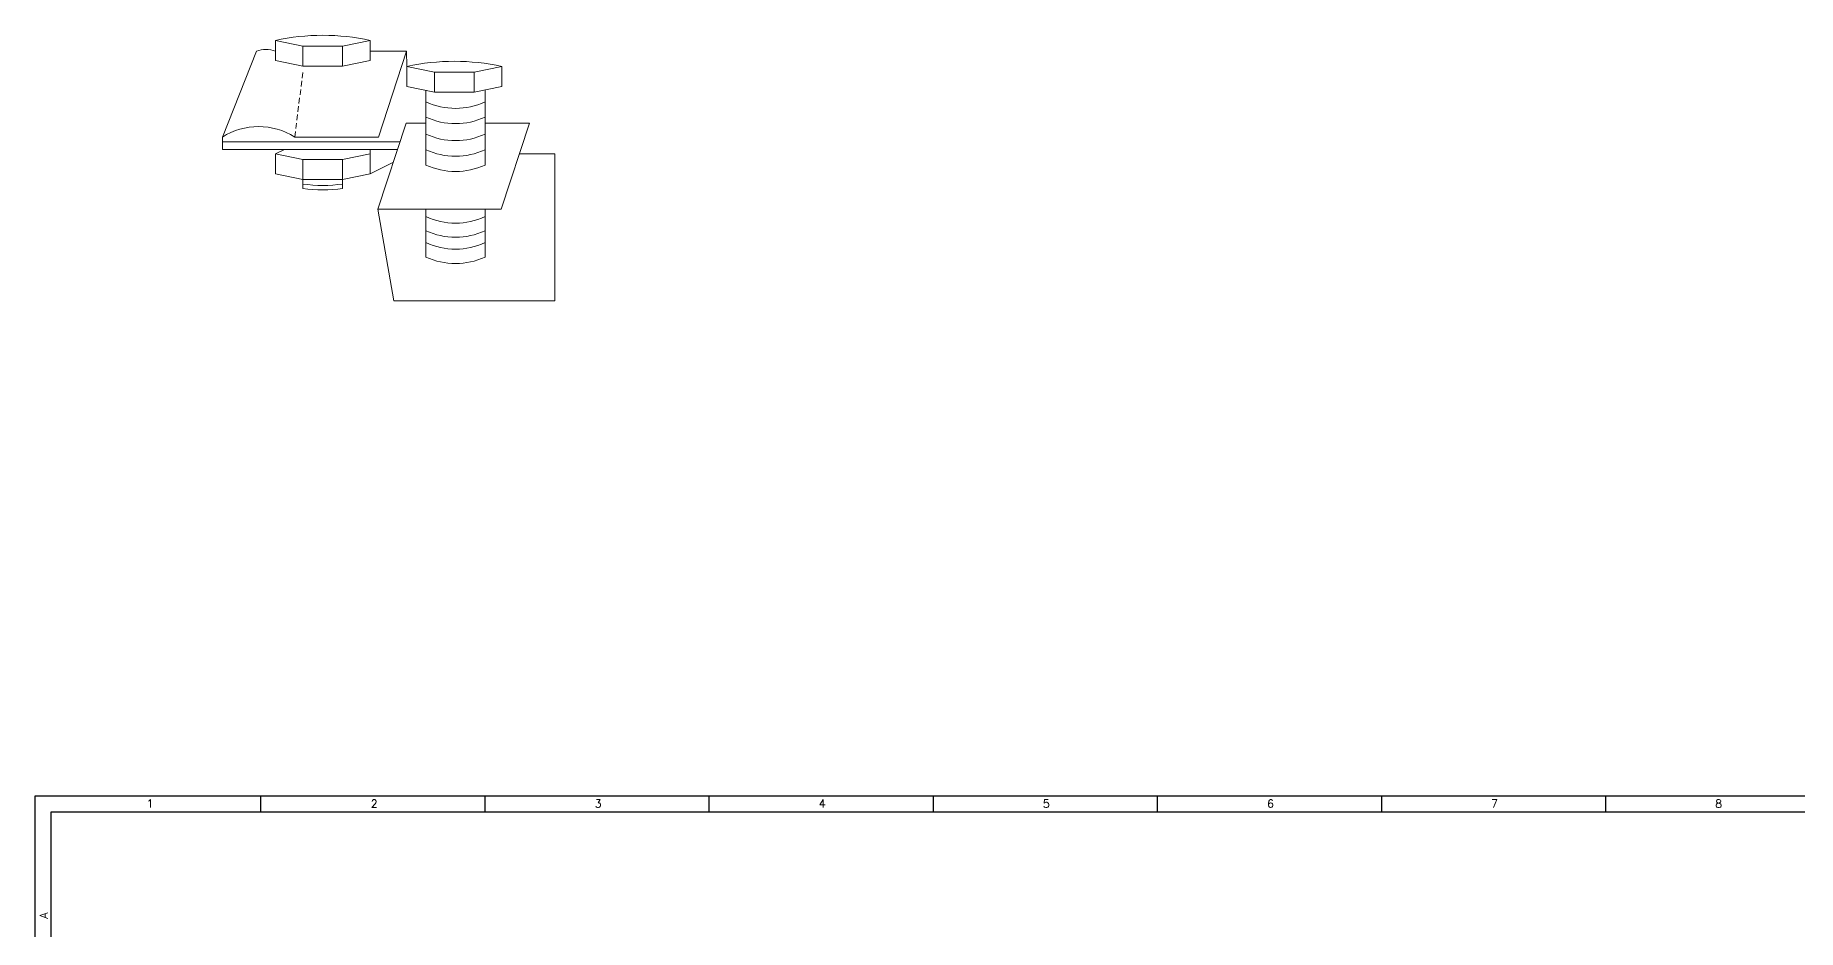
# Model space of a CAD drawing. Header units: millimetres. Extents: x 591978 to 1200763, y 19941 to 205918.
# Drawn here: x 1012642 to 1135797, y 143454 to 205918 of the extents above; entities that cross this region are included whole.
import ezdxf

# ---------------------------------------------------------------- set-up
doc = ezdxf.new("R2010")
doc.units = ezdxf.units.MM
doc.header["$LTSCALE"] = 790
doc.header["$MEASUREMENT"] = 0
doc.linetypes.add('DASHED', pattern=[0.75, 0.5, -0.25])
doc.styles.add('ROMANS', font='romans.shx')

# ---------------------------------------------------------------- blocks, each defined once
blk = doc.blocks.new('SSQQ')
for p, q in [((1489023.91, -272496.85), (1489023.91, -272491.85)), ((1489093.91, -272496.85), (1489093.91, -272491.85)), ((1489163.91, -272496.85), (1489163.91, -272491.85)), ((1489233.91, -272491.85), (1489233.91, -272496.85)), ((1489303.91, -272491.85), (1489303.91, -272496.85)), ((1489373.91, -272491.85), (1489373.91, -272496.85)), ((1489443.91, -272491.85), (1489443.91, -272496.85))]:
    blk.add_line(p, q)
for points in [[(1489794.41, -273085.85), (1488953.41, -273085.85), (1488953.41, -272491.85), (1489794.41, -272491.85)], [(1489789.41, -273080.85), (1488958.41, -273080.85), (1488958.41, -272496.85), (1489789.41, -272496.85)]]:
    blk.add_lwpolyline(points, close=True)
at = {"style": 'ROMANS'}
for s, p in [('1', (1488988.19, -272495.57)), ('2', (1489058.19, -272495.57)), ('3', (1489128.19, -272495.57)), ('4', (1489198.19, -272495.57)), ('5', (1489268.19, -272495.57)), ('6', (1489338.19, -272495.57)), ('7', (1489408.19, -272495.57)), ('8', (1489478.19, -272495.57))]:
    blk.add_text(s, height=2.5, dxfattribs=at).set_placement(p)
blk.add_text('A', height=2.5, rotation=90, dxfattribs=at).set_placement((1488957.3, -272530.25))

msp = doc.modelspace()

# ---------------------------------------------------------------- linework, layer by layer
at = {"color": 0, "lineweight": 20}
for p, q in [((1025720.5, 198809.5), (1028103, 204809.5)), ((1029419.5, 205550), (1029419.5, 204149.9)), ((1029419.5, 205550), (1031345.7, 205160.6)), ((1031345.7, 205160.6), (1034122.6, 205160.6)), ((1031345.7, 205160.6), (1031345.7, 203760.5)), ((1034122.6, 205160.6), (1036055.7, 205550)), ((1034122.6, 205160.6), (1034122.6, 203760.5)), ((1036055.7, 205550), (1036055.7, 204149.9)), ((1038593.5, 204809.5), (1036055.7, 204809.5)), ((1038593.5, 204809.5), (1036629, 198809.5)), ((1036629, 198809.5), (1038593.5, 204809.5)), ((1038593.5, 204809.5), (1038611.7, 203733.9)), ((1029419.5, 204149.9), (1031345.7, 203760.5)), ((1031345.7, 203760.5), (1034122.6, 203760.5)), ((1034122.6, 203760.5), (1036055.7, 204149.9)), ((1038611.7, 203733.9), (1038611.7, 202333.8)), ((1038611.7, 203733.9), (1040537.9, 203344.5)), ((1040537.9, 203344.5), (1043314.7, 203344.5)), ((1040537.9, 203344.5), (1040537.9, 201944.4)), ((1043314.7, 203344.5), (1045247.9, 203733.9)), ((1043314.7, 203344.5), (1043314.7, 201944.4)), ((1045247.9, 203733.9), (1045247.9, 202333.8)), ((1038611.7, 202333.8), (1040537.9, 201944.4)), ((1039942.5, 202064.8), (1039942.5, 196856.5)), ((1043314.7, 201944.4), (1045247.9, 202333.8)), ((1044079.5, 202098.5), (1044079.5, 196856.5)), ((1040537.9, 201944.4), (1043314.7, 201944.4)), ((1038553.5, 199784), (1036589, 193784)), ((1038553.5, 199784), (1036589, 193784)), ((1039942.5, 199784), (1038553.5, 199784)), ((1047169.5, 199784), (1044079.5, 199784)), ((1047169.5, 199784), (1045205, 193784)), ((1045205, 193784), (1047169.5, 199784)), ((1025720.5, 198809.5), (1025720.5, 197931.5)), ((1025720.5, 198464.5), (1038121.5, 198464.5)), ((1036629, 198809.5), (1030776.5, 198809.5)), ((1030776.5, 198809.5), (1036629, 198809.5)), ((1025720.5, 197931.5), (1037947, 197931.5)), ((1025720.5, 197931.5), (1030062, 197931.5)), ((1029419.5, 197632.5), (1030062, 197931.5)), ((1029419.5, 197632.5), (1029419.5, 196232.4)), ((1029419.5, 197632.5), (1031345.7, 197243.1)), ((1031345.7, 197243.1), (1034122.6, 197243.1)), ((1031345.7, 197243.1), (1031345.7, 195843)), ((1034122.6, 197243.1), (1036055.7, 197632.5)), ((1034122.6, 197243.1), (1034122.6, 195843)), ((1036055.7, 197632.5), (1036055.7, 197931.5)), ((1036055.7, 197632.5), (1036055.7, 196232.4)), ((1048938, 197640), (1046467.5, 197640)), ((1048938, 187362), (1048938, 197640)), ((1029419.5, 196232.4), (1031345.7, 195843)), ((1031345.7, 195843), (1034122.6, 195843)), ((1031345.7, 195843), (1031345.7, 195224.5)), ((1034122.6, 195843), (1036055.7, 196232.4)), ((1034122.6, 195843), (1034122.6, 195224.5)), ((1036055.7, 196232.4), (1037590.5, 197003)), ((1037590.5, 197003), (1037643, 197003)), ((1036589, 193784), (1045205, 193784)), ((1036589, 193784), (1037696.5, 187362)), ((1036589, 193784), (1045205, 193784)), ((1039942.5, 193784), (1039942.5, 190429)), ((1044079.5, 193784), (1044079.5, 190429)), ((1037696.5, 187362), (1048938, 187362))]:
    msp.add_line(p, q, dxfattribs=at)
at = {"color": 0, "linetype": 'DASHED', "lineweight": 20}
msp.add_line((1030776.5, 198809.5), (1031345.7, 203383.4), dxfattribs=at)
at = {"color": 0, "lineweight": 20}
for centre, radius, start, end in [((1032737.6, 190757.4), 15160.1, 77.357322, 102.642678), ((1028761.2, 202888.8), 2030.4, 71.082866, 108.917134), ((1041929.8, 188941.4), 15160.1, 77.357322, 102.642678), ((1042011, 205747.3), 4934.8, 245.218013, 294.781987), ((1028248.5, 194822.7), 4720.7, 57.62129, 122.37871), ((1042011, 204681.3), 4934.8, 245.218013, 294.781987), ((1042011, 203493.8), 4934.8, 245.218013, 294.781987), ((1042011, 202403.8), 4934.8, 245.218013, 294.781987), ((1042011, 201336.8), 4934.8, 245.218013, 294.781987), ((1032734.1, 205096.7), 9665.9, 261.741419, 278.258581), ((1032734.1, 204790.2), 9665.9, 261.741419, 278.258581), ((1042011, 197732.8), 4934.8, 245.218013, 294.781987), ((1042011, 196747.3), 4934.8, 245.218013, 294.781987), ((1042011, 195915.8), 4934.8, 245.218013, 294.781987), ((1042011, 194909.3), 4934.8, 245.218013, 294.781987)]:
    msp.add_arc(centre, radius, start, end, dxfattribs=at)

# ---------------------------------------------------------------- block references
at = {"color": 0, "lineweight": 9, "xscale": 223.6875882731784, "yscale": 223.6875882731784, "zscale": 223.6875882731784}
msp.add_blockref('SSQQ', (-332047756.1, 61105855.1), dxfattribs=at)

doc.saveas('drawing.dxf')
